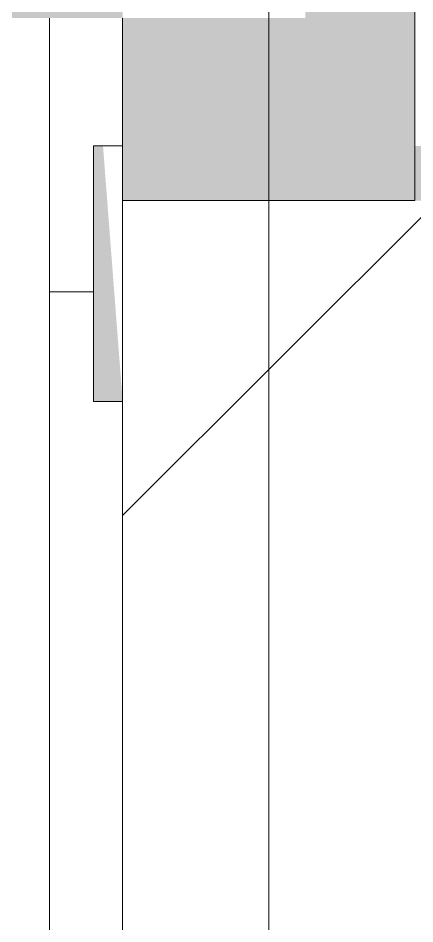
# Model space of a CAD drawing. Header units: millimetres. Extents: x 35787 to 244346, y -8553 to 29000.
# Drawn here: x 155577.8 to 155686.4, y 11926.9 to 12175 of the extents above; entities that cross this region are included whole.
import ezdxf

# ---------------------------------------------------------------- set-up
doc = ezdxf.new("R2010")
doc.units = ezdxf.units.MM
for name, color, linetype, lineweight, true_color in [('A-DOOR-3', 7, 'Continuous', 5, 0xaaaaaa), ('A-DOOR-4', 7, 'Continuous', 5, 0xe2e2e2), ('A-DOOR-FRAM-3', 7, 'Continuous', 5, 0xe2e2e2), ('A-DOOR-FRAM-4', 7, 'Continuous', 5, 0xaaaaaa), ('A-FLOR-2', 7, 'Continuous', 5, 0xaaaaaa)]:
    doc.layers.add(name, color=color, linetype=linetype, lineweight=lineweight, true_color=true_color)
doc.layers.add('I-WALL-7', color=7, linetype='Continuous', lineweight=5)
doc.layers.add('Оси', color=7, linetype='Continuous', lineweight=9)

# ---------------------------------------------------------------- blocks, each defined once
blk = doc.blocks.new('110_Дверь_СКБ_2Ст - Д-2 1450x2100h_Лестничная клетка EIS60-31891763-1_2_2_птичка')
at = {"layer": 'A-DOOR-4'}
blk.add_hatch(color=256, dxfattribs=at).paths.add_polyline_path([(-637.5, 110), (-587.5, 110), (-587.5, 510), (-637.5, 510), (-637.5, 130)])
h = blk.add_hatch(color=256, dxfattribs=at)
h.paths.add_polyline_path([(-687.5, 110), (-687.5, 30), (-627.5, 30), (-627.5, 60), (-637.5, 60), (-637.5, 110), (-657.78, 110)])
h.paths.add_polyline_path([(652.5, 60), (652.5, 30), (712.5, 30), (712.5, 110), (662.5, 110), (662.5, 60)])
at = {"layer": 'A-DOOR-FRAM-3'}
for points in [[(-742.5, 118), (-742.5, 110), (-672.5, 115.38), (-672.5, 118), (-712.5, 118)], [(-687.5, -11), (-672.5, -11), (-672.5, 30), (-687.5, 30)]]:
    blk.add_hatch(color=256, dxfattribs=at).paths.add_polyline_path(points)
at = {"layer": 'A-DOOR-FRAM-4'}
for p, q in [((-672.5, 118), (-742.5, 118)), ((-742.5, 118), (-742.5, 110)), ((-672.5, 110), (-672.5, 118)), ((-742.5, 110), (-672.5, 110)), ((-637.5, 110), (-687.5, 110)), ((-687.5, 110), (-687.5, 30)), ((-687.5, 30), (-627.5, 30))]:
    blk.add_line(p, q, dxfattribs=at)

msp = doc.modelspace()

# ---------------------------------------------------------------- hatches: boundary and pattern name
at = {"layer": 'I-WALL-7'}
h = msp.add_hatch(dxfattribs=at)
h.set_pattern_fill('FP_92', color=256, style=0, pattern_type=2)
h.set_pattern_definition([(45, (117336.4, 0), (-285.123, 285.123), []), (45, (117621.53, 0), (-285.123, 285.123), [504.031, -100.806, 16.764, -84.042])])
h.paths.add_polyline_path([(155727.41, 11200), (155727.41, 12125), (155606.41, 12125), (155606.41, 11200)])
h.paths.add_polyline_path([(155606.41, 13525), (155727.41, 13525), (155727.41, 15200), (155606.41, 15200), (155606.41, 13550)])

# ---------------------------------------------------------------- linework, layer by layer
at = {"layer": 'A-FLOR-2'}
for p, q in [((155586.41, 11220), (155586.41, 12175)), ((155586.41, 12100), (155598.41, 12100))]:
    msp.add_line(p, q, dxfattribs=at)
at = {"layer": 'I-WALL-7'}
msp.add_line((155606.41, 12070), (155606.41, 11200), dxfattribs=at)
at = {"layer": 'Оси'}
msp.add_line((155646.41, 11299.72), (155646.41, 23799.72), dxfattribs=at)

# ---------------------------------------------------------------- block references
at = {"layer": 'A-DOOR-3', "rotation": 89.99999999999991}
msp.add_blockref('110_Дверь_СКБ_2Ст - Д-2 1450x2100h_Лестничная клетка EIS60-31891763-1_2_2_птичка', (155716.41, 12812.5), dxfattribs=at)

doc.saveas('drawing.dxf')
